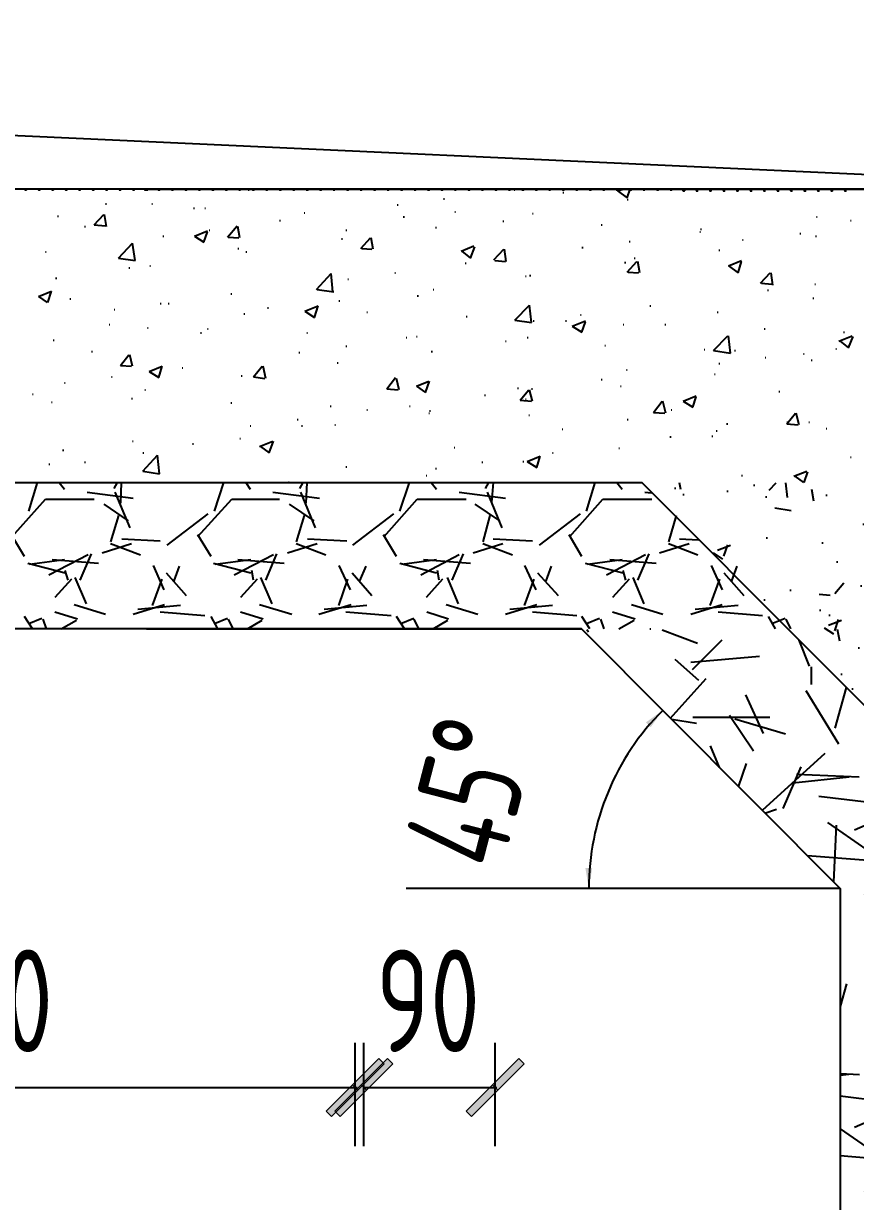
# Model space of a CAD drawing. Extents: x 2969 to 3809, y -1283 to -33.
# Drawn here: x 3582.52 to 3610.95, y -466.19 to -425.95 of the extents above; entities that cross this region are included whole.
import ezdxf

# ---------------------------------------------------------------- set-up
doc = ezdxf.new("R2010")
doc.units = 0
doc.header["$LTSCALE"] = 10
for name, color, linetype in [('GPSCOMMON', 7, 'Continuous'), ('填充', 8, 'Continuous'), ('尺寸标注', 1, 'Continuous'), ('轮廓', 7, 'Continuous')]:
    doc.layers.add(name, color=color, linetype=linetype)
doc.styles.add('GJ', font='tssdeng.shx', dxfattribs={"width": 0.75, "bigfont": 'hztxt.shx'})
doc.styles.get("Standard").update_dxf_attribs({"font": 'tssdeng.shx', "width": 0.7, "bigfont": 'hztxt.shx'})
doc.dimstyles.get("Standard").update_dxf_attribs({"dimtxt": 3.5, "dimasz": 1.5, "dimexe": 2, "dimexo": 0, "dimgap": 1, "dimtad": 1, "dimdec": 0, "dimlfac": 10, "dimzin": 0, "dimdsep": 46, "dimtxsty": 'Standard', "dimblk": 'ARCHTICK', "dimcen": 0.09, "dimclrd": 256, "dimclre": 256, "dimclrt": 256, "dimadec": 0, "dimazin": 0, "dimtfac": 1, "dimtdec": 0, "dimtofl": 0, "dimtmove": 0, "dimatfit": 3, "dimfxl": 1, "dimtolj": 1, "dimtzin": 0, "dimlwe": -1, "dimarcsym": 0})

# ---------------------------------------------------------------- blocks, each defined once
blk = doc.blocks.new('K-建筑标记')
at = {"lineweight": 5}
blk.add_hatch(color=256, dxfattribs=at).paths.add_polyline_path([(0.972, 0.795), (0.795, 0.972), (-0.972, -0.795), (-0.795, -0.972)])
blk.add_lwpolyline([(-0.795, -0.972), (-0.972, -0.795), (0.795, 0.972), (0.972, 0.795)], close=True, dxfattribs=at)
blk.add_lwpolyline([(0.088, -0.088), (-0.088, 0.088)], dxfattribs=at)
blk = doc.blocks.new('*D18')
at = {"layer": 'Defpoints', "color": 0, "transparency": 16777216}
for p in [(3601.587, -446.625), (3602.992, -451.192), (3595.6, -455.495), (3610.426, -455.495), (3610.426, -455.495)]:
    blk.add_point(p, dxfattribs=at)
at = {"layer": '尺寸标注', "lineweight": -2, "transparency": 16777216}
blk.add_arc((3610.426, -455.495), 8.59, 134.8993, 180, dxfattribs=at)
at = {"layer": '尺寸标注', "transparency": 16777216}
for points in [[(3603.784, -449.822), (3603.949, -449.987), (3604.363, -449.411)], [(3601.953, -454.795), (3601.719, -454.795), (3601.836, -455.495)]]:
    blk.add_solid(points, dxfattribs=at)
at = {"layer": '尺寸标注', "transparency": 16777216, "insert": (3597.768, -452.201), "char_height": 3.5, "attachment_point": 5, "rotation": 75.4118}
blk.add_mtext('\\A1;45°', dxfattribs=at)
blk = doc.blocks.new('_ArchTick')
at = {"color": 0, "linetype": 'ByBlock', "const_width": 0.15}
blk.add_lwpolyline([(-0.5, -0.5), (0.5, 0.5)], dxfattribs=at)

msp = doc.modelspace()

# ---------------------------------------------------------------- hatches: boundary and pattern name
at = {"layer": '填充'}
h = msp.add_hatch(dxfattribs=at)
h.set_pattern_fill('AR-CONC', color=256, scale=0.025, style=0)
h.set_pattern_definition([(50, (-231452.376, -63913.6422), (4.554616725, -0.39847714), [0.47625, -5.23875]), (355, (-231452.376, -63913.6422), (-0.88107065, 4.77641607), [0.381, -4.191]), (100.451, (-231451.9964, -63913.6755), (3.67356254, 4.377917196), [0.40475, -4.45225]), (46.1842, (-231452.376, -63912.372), (6.77697602, -1.0510582), [0.714375, -7.858125]), (96.6356, (-231451.811, -63912.46), (5.93510586, 6.1856389), [0.607125, -6.678375]), (351.184, (-231452.376, -63912.372), (5.93511515, 6.18562795), [0.5715, -6.2865]), (21, (-231451.741, -63912.6897), (3.790371996, -2.556637963), [0.47625, -5.23875]), (326, (-231451.741, -63912.6897), (1.54505071, 4.60469915), [0.381, -4.191]), (71.4514, (-231451.425, -63912.903), (5.33541227, 2.04807144), [0.40475, -4.45225]), (37.5, (-231452.376, -63913.6422), (0.077215081, 2.113875972), [0, -4.1402, 0, -4.2545, 0, -4.206875]), (7.5, (-231452.376, -63913.6422), (1.670491563, 2.50451437), [0, -2.4257, 0, -4.04495, 0, -1.603375]), (327.5, (-231453.792, -63913.6422), (3.389764879, -0.1432186), [0, -1.5875, 0, -4.953, 0, -6.57225]), (317.5, (-231454.427, -63913.6422), (3.703229535, 0.635662276), [0, -2.06375, 0, -3.2893, 0, -4.66725])])
h.paths.add_polyline_path([(3649.647, -447.475), (3664.458, -447.475), (3670.292, -441.642), (3649.647, -441.642)])
h.paths.add_polyline_path([(3658.574, -454.975), (3649.647, -454.975), (3649.647, -456.179), (3624.443, -456.179), (3624.443, -441.642), (3603.643, -441.642), (3615.439, -453.437), (3615.439, -466.174), (3658.574, -466.174)])
h = msp.add_hatch(dxfattribs=at)
h.set_pattern_fill('GRAVEL', color=256, scale=0.4, style=0)
h.set_pattern_definition([(228.0128, (-231445.0607, -63903.48225), (-81.2800690636, -91.440112358), [1.366884, -135.322]), (184.9697, (-231445.97514, -63904.49825), (121.9201972247, 10.15992830155), [2.34562, -232.216]), (132.5104, (-231448.31194, -63904.70145), (101.5999260733, -111.7601091698), [1.653928, -163.7388]), (267.2737, (-231452.27434, -63907.24145), (10.1599558833, 203.1999346135), [2.13602, -211.4656]), (292.8337, (-231452.37594, -63909.37505), (-50.800144222, 121.9200693202), [2.094536, -207.3592]), (357.2737, (-231451.56314, -63911.30545), (-203.1999346135, 10.1599558833), [2.13602, -211.4656]), (37.6942, (-231449.42954, -63911.40705), (-132.08008344496, -101.59990942794), [2.824776, -279.6524]), (72.2553, (-231447.19434, -63909.67985), (71.12014226187, 223.52006482415), [2.66688, -264.0212]), (121.4296, (-231446.38154, -63907.13985), (-81.2800209411, 132.0798446399), [2.143252, -212.182]), (175.2364, (-231447.4991, -63905.31105), (111.7599122122, -10.159904651), [2.446852, -119.8956]), (222.3974, (-231449.93754, -63905.10785), (-121.92000366896, -111.75985460255), [3.164312, -313.2672]), (138.8141, (-231442.2159, -63907.343), (-71.119954697, 60.9599062285), [1.08002, -106.9224]), (171.4692, (-231443.02874, -63906.63185), (132.0797983824, -20.3200512002), [2.054728, -203.4184]), (225, (-231445.061, -63906.327), (-2e-15, -10.15999307), [1.436836, -12.93156]), (203.1986, (-231445.772, -63905.1078), (50.800171302, 20.320089097), [0.773764, -76.6024]), (291.8014, (-231446.4831, -63905.4126), (-10.160007128, 30.480019635), [1.094264, -53.6192]), (30.9638, (-231446.0767, -63906.4286), (30.479967819, 20.320015835), [1.77728, -57.4652]), (161.5651, (-231444.5527, -63905.5142), (20.320009273, -10.15998489), [1.285148, -30.8436]), (16.3895, (-231452.37594, -63905.41265), (101.6000560559, 30.4799365999), [1.800352, -178.2352]), (70.3462, (-231450.64874, -63904.90465), (-40.6398867547, -111.7598419542), [1.510396, -149.5288]), (293.1986, (-231444.5527, -63903.4822), (-20.320089097, 50.800171302), [1.54752, -75.8288]), (343.6105, (-231443.94314, -63904.90465), (-101.6000560559, 30.4799365999), [1.800352, -178.2352]), (339.444, (-231452.3759, -63911.7118), (-50.800063057, 20.319975344), [1.73614, -85.0708]), (294.7751, (-231450.7503, -63912.32145), (-50.7998816145, 111.7599481046), [1.454688, -144.0144]), (66.8014, (-231444.4511, -63913.6422), (20.320089097, 50.800171302), [1.54752, -75.8288]), (17.354, (-231443.84154, -63912.21985), (-132.0800071274, -40.6399387024), [1.703132, -168.6096]), (69.444, (-231449.4295, -63913.6422), (-20.319975344, -50.800063057), [0.868072, -85.9392]), (101.3099, (-231445.0607, -63913.6422), (-10.159949852, 40.639869844), [0.51806, -51.288]), (165.9638, (-231445.1623, -63913.1342), (30.48002142, -10.159982416), [2.094536, -39.7962]), (186.009, (-231447.19434, -63912.62625), (101.5998501777, 10.1599762742), [1.941068, -192.1656]), (303.6901, (-231446.0767, -63907.343), (-10.160003485, 20.319980397), [1.465296, -35.16712]), (353.1572, (-231445.26394, -63908.56225), (172.7200714266, -20.3200910066), [2.558228, -253.264]), (60.9454, (-231442.7239, -63908.867), (-40.6399054633, -71.1198304433), [1.046032, -103.5576]), (90, (-231442.216, -63907.953), (-10.16, 10.16), [0.6096, -9.5504]), (120.2564, (-231447.3975, -63912.32145), (40.6399138673, -71.11996413), [1.411468, -139.7356]), (48.0128, (-231448.1087, -63911.10225), (81.2800690636, 91.440112358), [2.733772, -133.9552]), (0, (-231446.28, -63909.07), (10.16, 10.16), [2.6416, -7.5184]), (325.3048, (-231443.63834, -63909.07025), (-101.5998239638, 71.120006762), [1.60644, -159.0372]), (254.0546, (-231442.3175, -63909.9846), (-10.160025919, -40.640096813), [1.479316, -72.4868]), (207.646, (-231442.72394, -63911.40705), (-193.0399321961, -101.6000638989), [2.40858, -238.45]), (175.4261, (-231444.85754, -63912.52465), (-132.080030419, 10.1599508449), [2.548116, -252.2632]), (175.4261, (-231444.85754, -63912.52465), (-132.080030419, 10.1599508449), [2.548116, -252.2632])])
h.paths.add_polyline_path([(3664.029, -454.975), (3658.574, -454.975), (3658.574, -466.174), (3615.439, -466.174), (3615.439, -453.437), (3608.658, -446.656), (3601.587, -446.656), (3610.426, -455.495), (3610.426, -471.257), (3663.509, -471.257), (3663.509, -455.495)])
h.paths.add_polyline_path([(3664.458, -447.475), (3671.529, -447.475), (3672.348, -446.656), (3665.277, -446.656)])

# ---------------------------------------------------------------- linework, layer by layer
at = {"layer": 'GPSCOMMON'}
for p, q in [((3582.626, -431.643), (3582.568, -431.643)), ((3582.584, -431.638), (3582.575, -431.622)), ((3582.59, -431.63), (3582.59, -431.607)), ((3582.597, -431.63), (3582.597, -431.601)), ((3582.604, -431.63), (3582.604, -431.607)), ((3582.617, -431.642), (3582.626, -431.626)), ((3583.086, -431.643), (3583.029, -431.643)), ((3583.044, -431.638), (3583.035, -431.622)), ((3583.05, -431.63), (3583.05, -431.607)), ((3583.058, -431.63), (3583.058, -431.601)), ((3583.065, -431.63), (3583.065, -431.607)), ((3583.077, -431.642), (3583.087, -431.626)), ((3583.547, -431.643), (3583.489, -431.643)), ((3583.505, -431.638), (3583.496, -431.622)), ((3583.511, -431.63), (3583.511, -431.607)), ((3583.518, -431.63), (3583.518, -431.601)), ((3583.525, -431.63), (3583.525, -431.607)), ((3583.538, -431.642), (3583.547, -431.626)), ((3584.008, -431.643), (3583.95, -431.643)), ((3583.966, -431.638), (3583.956, -431.622)), ((3583.972, -431.63), (3583.972, -431.607)), ((3583.979, -431.63), (3583.979, -431.601)), ((3583.986, -431.63), (3583.986, -431.607)), ((3583.999, -431.642), (3584.008, -431.626)), ((3584.468, -431.643), (3584.411, -431.643)), ((3584.426, -431.638), (3584.417, -431.622)), ((3584.432, -431.63), (3584.432, -431.607)), ((3584.439, -431.63), (3584.439, -431.601)), ((3584.447, -431.63), (3584.447, -431.607)), ((3584.459, -431.642), (3584.468, -431.626)), ((3584.929, -431.643), (3584.871, -431.643)), ((3584.887, -431.638), (3584.878, -431.622)), ((3584.893, -431.63), (3584.893, -431.607)), ((3584.9, -431.63), (3584.9, -431.606)), ((3584.907, -431.63), (3584.907, -431.607)), ((3584.92, -431.642), (3584.929, -431.626)), ((3585.389, -431.643), (3585.332, -431.643)), ((3585.347, -431.638), (3585.338, -431.622)), ((3585.353, -431.63), (3585.353, -431.614)), ((3585.361, -431.63), (3585.361, -431.614)), ((3585.368, -431.63), (3585.368, -431.614)), ((3585.38, -431.642), (3585.39, -431.626)), ((3585.85, -431.643), (3585.793, -431.643)), ((3585.808, -431.638), (3585.799, -431.622)), ((3585.814, -431.63), (3585.814, -431.622)), ((3585.821, -431.63), (3585.821, -431.622)), ((3585.828, -431.63), (3585.828, -431.622)), ((3585.841, -431.642), (3585.85, -431.626)), ((3586.311, -431.643), (3586.253, -431.643)), ((3586.269, -431.638), (3586.264, -431.63)), ((3586.302, -431.642), (3586.308, -431.631)), ((3586.714, -431.643), (3586.656, -431.643)), ((3586.672, -431.638), (3586.667, -431.63)), ((3586.678, -431.63), (3586.678, -431.624)), ((3586.685, -431.63), (3586.685, -431.621)), ((3586.692, -431.63), (3586.692, -431.617)), ((3586.705, -431.642), (3586.714, -431.626)), ((3586.771, -431.643), (3586.714, -431.643)), ((3586.762, -431.642), (3586.764, -431.639)), ((3587.174, -431.643), (3587.117, -431.643)), ((3587.132, -431.638), (3587.123, -431.622)), ((3587.138, -431.63), (3587.138, -431.607)), ((3587.146, -431.63), (3587.146, -431.601)), ((3587.153, -431.63), (3587.153, -431.607)), ((3587.165, -431.642), (3587.174, -431.626)), ((3587.635, -431.643), (3587.577, -431.643)), ((3587.593, -431.638), (3587.584, -431.622)), ((3587.599, -431.63), (3587.599, -431.607)), ((3587.606, -431.63), (3587.606, -431.601)), ((3587.613, -431.63), (3587.613, -431.607)), ((3587.626, -431.642), (3587.635, -431.626)), ((3588.096, -431.643), (3588.038, -431.643)), ((3588.053, -431.638), (3588.044, -431.622)), ((3588.06, -431.63), (3588.06, -431.607)), ((3588.067, -431.63), (3588.067, -431.601)), ((3588.074, -431.63), (3588.074, -431.607)), ((3588.087, -431.642), (3588.096, -431.626)), ((3588.556, -431.643), (3588.499, -431.643)), ((3588.514, -431.638), (3588.505, -431.622)), ((3588.52, -431.63), (3588.52, -431.607)), ((3588.527, -431.63), (3588.527, -431.601)), ((3588.535, -431.63), (3588.535, -431.607)), ((3588.547, -431.642), (3588.556, -431.626)), ((3589.017, -431.643), (3588.959, -431.643)), ((3588.975, -431.638), (3588.965, -431.622)), ((3588.981, -431.63), (3588.981, -431.607)), ((3588.988, -431.63), (3588.988, -431.601)), ((3588.995, -431.63), (3588.995, -431.607)), ((3589.008, -431.642), (3589.017, -431.626)), ((3589.477, -431.643), (3589.42, -431.643)), ((3589.435, -431.638), (3589.426, -431.622)), ((3589.441, -431.63), (3589.441, -431.607)), ((3589.449, -431.63), (3589.449, -431.601)), ((3589.456, -431.63), (3589.456, -431.607)), ((3589.468, -431.642), (3589.478, -431.626)), ((3589.938, -431.643), (3589.88, -431.643)), ((3589.896, -431.638), (3589.887, -431.622)), ((3589.902, -431.63), (3589.902, -431.607)), ((3589.909, -431.63), (3589.909, -431.601)), ((3589.916, -431.63), (3589.916, -431.607)), ((3589.929, -431.642), (3589.938, -431.626)), ((3590.399, -431.643), (3590.341, -431.643)), ((3590.357, -431.638), (3590.347, -431.622)), ((3590.363, -431.63), (3590.363, -431.607)), ((3590.37, -431.63), (3590.37, -431.601)), ((3590.377, -431.63), (3590.377, -431.607)), ((3590.39, -431.642), (3590.399, -431.626)), ((3590.859, -431.643), (3590.802, -431.643)), ((3590.817, -431.638), (3590.808, -431.622)), ((3590.823, -431.63), (3590.823, -431.607)), ((3590.83, -431.63), (3590.83, -431.601)), ((3590.838, -431.63), (3590.838, -431.607)), ((3590.85, -431.642), (3590.859, -431.626)), ((3591.32, -431.643), (3591.262, -431.643)), ((3591.278, -431.638), (3591.269, -431.622)), ((3591.284, -431.63), (3591.284, -431.607)), ((3591.291, -431.63), (3591.291, -431.601)), ((3591.298, -431.63), (3591.298, -431.607)), ((3591.311, -431.642), (3591.32, -431.626)), ((3591.78, -431.643), (3591.723, -431.643)), ((3591.738, -431.638), (3591.729, -431.622)), ((3591.744, -431.63), (3591.744, -431.607)), ((3591.752, -431.63), (3591.752, -431.601)), ((3591.759, -431.63), (3591.759, -431.607)), ((3591.771, -431.642), (3591.781, -431.626)), ((3592.241, -431.643), (3592.183, -431.643)), ((3592.199, -431.638), (3592.19, -431.622)), ((3592.205, -431.63), (3592.205, -431.607)), ((3592.212, -431.63), (3592.212, -431.601)), ((3592.219, -431.63), (3592.219, -431.607)), ((3592.232, -431.642), (3592.241, -431.626)), ((3592.702, -431.643), (3592.644, -431.643)), ((3592.66, -431.638), (3592.65, -431.622)), ((3592.666, -431.63), (3592.666, -431.607)), ((3592.673, -431.63), (3592.673, -431.601)), ((3592.68, -431.63), (3592.68, -431.607)), ((3592.693, -431.642), (3592.702, -431.626)), ((3593.162, -431.643), (3593.105, -431.643)), ((3593.12, -431.638), (3593.111, -431.622)), ((3593.126, -431.63), (3593.126, -431.607)), ((3593.133, -431.63), (3593.133, -431.601)), ((3593.141, -431.63), (3593.141, -431.607)), ((3593.153, -431.642), (3593.162, -431.626)), ((3593.623, -431.643), (3593.565, -431.643)), ((3593.581, -431.638), (3593.572, -431.622)), ((3593.587, -431.63), (3593.587, -431.607)), ((3593.594, -431.63), (3593.594, -431.601)), ((3593.601, -431.63), (3593.601, -431.607)), ((3593.614, -431.642), (3593.623, -431.626)), ((3594.083, -431.643), (3594.026, -431.643)), ((3594.041, -431.638), (3594.032, -431.622)), ((3594.047, -431.63), (3594.047, -431.607)), ((3594.055, -431.63), (3594.055, -431.601)), ((3594.062, -431.63), (3594.062, -431.607)), ((3594.074, -431.642), (3594.084, -431.626)), ((3594.544, -431.643), (3594.486, -431.643)), ((3594.502, -431.638), (3594.493, -431.622)), ((3594.508, -431.63), (3594.508, -431.607)), ((3594.515, -431.63), (3594.515, -431.601)), ((3594.522, -431.63), (3594.522, -431.607)), ((3594.535, -431.642), (3594.544, -431.626)), ((3595.005, -431.643), (3594.947, -431.643)), ((3594.963, -431.638), (3594.953, -431.622)), ((3594.969, -431.63), (3594.969, -431.607)), ((3594.976, -431.63), (3594.976, -431.601)), ((3594.983, -431.63), (3594.983, -431.607)), ((3594.996, -431.642), (3595.005, -431.626)), ((3595.465, -431.643), (3595.408, -431.643)), ((3595.423, -431.638), (3595.414, -431.622)), ((3595.429, -431.63), (3595.429, -431.607)), ((3595.436, -431.63), (3595.436, -431.601)), ((3595.444, -431.63), (3595.444, -431.607)), ((3595.456, -431.642), (3595.465, -431.626)), ((3595.926, -431.643), (3595.868, -431.643)), ((3595.884, -431.638), (3595.875, -431.622)), ((3595.89, -431.63), (3595.89, -431.607)), ((3595.897, -431.63), (3595.897, -431.601)), ((3595.904, -431.63), (3595.904, -431.607)), ((3595.917, -431.642), (3595.926, -431.626)), ((3596.386, -431.643), (3596.329, -431.643)), ((3596.344, -431.638), (3596.335, -431.622)), ((3596.351, -431.63), (3596.351, -431.607)), ((3596.358, -431.63), (3596.358, -431.601)), ((3596.365, -431.63), (3596.365, -431.607)), ((3596.377, -431.642), (3596.387, -431.626)), ((3596.847, -431.643), (3596.79, -431.643)), ((3596.805, -431.638), (3596.796, -431.622)), ((3596.811, -431.63), (3596.811, -431.607)), ((3596.818, -431.63), (3596.818, -431.601)), ((3596.826, -431.63), (3596.826, -431.607)), ((3596.838, -431.642), (3596.847, -431.626)), ((3597.308, -431.643), (3597.25, -431.643)), ((3597.266, -431.638), (3597.256, -431.622)), ((3597.272, -431.63), (3597.272, -431.607)), ((3597.279, -431.63), (3597.279, -431.601)), ((3597.286, -431.63), (3597.286, -431.607)), ((3597.299, -431.642), (3597.308, -431.626)), ((3597.768, -431.643), (3597.711, -431.643)), ((3597.726, -431.638), (3597.717, -431.622)), ((3597.732, -431.63), (3597.732, -431.607)), ((3597.74, -431.63), (3597.74, -431.601)), ((3597.747, -431.63), (3597.747, -431.607)), ((3597.759, -431.642), (3597.768, -431.626)), ((3598.229, -431.643), (3598.171, -431.643)), ((3598.187, -431.638), (3598.178, -431.622)), ((3598.193, -431.63), (3598.193, -431.607)), ((3598.2, -431.63), (3598.2, -431.601)), ((3598.207, -431.63), (3598.207, -431.607)), ((3598.22, -431.642), (3598.229, -431.626)), ((3598.69, -431.643), (3598.632, -431.643)), ((3598.647, -431.638), (3598.638, -431.622)), ((3598.654, -431.63), (3598.654, -431.607)), ((3598.661, -431.63), (3598.661, -431.601)), ((3598.668, -431.63), (3598.668, -431.607)), ((3598.68, -431.642), (3598.69, -431.626)), ((3599.15, -431.643), (3599.093, -431.643)), ((3599.108, -431.638), (3599.099, -431.622)), ((3599.114, -431.63), (3599.114, -431.607)), ((3599.121, -431.63), (3599.121, -431.601)), ((3599.129, -431.63), (3599.129, -431.607)), ((3599.141, -431.642), (3599.15, -431.626)), ((3599.611, -431.643), (3599.553, -431.643)), ((3599.569, -431.638), (3599.559, -431.622)), ((3599.575, -431.63), (3599.575, -431.607)), ((3599.582, -431.63), (3599.582, -431.601)), ((3599.589, -431.63), (3599.589, -431.607)), ((3599.602, -431.642), (3599.611, -431.626)), ((3600.071, -431.643), (3600.014, -431.643)), ((3600.029, -431.638), (3600.02, -431.622)), ((3600.035, -431.63), (3600.035, -431.607)), ((3600.043, -431.63), (3600.043, -431.601)), ((3600.05, -431.63), (3600.05, -431.607)), ((3600.062, -431.642), (3600.071, -431.626)), ((3600.532, -431.643), (3600.474, -431.643)), ((3600.49, -431.638), (3600.481, -431.622)), ((3600.496, -431.63), (3600.496, -431.607)), ((3600.503, -431.63), (3600.503, -431.601)), ((3600.51, -431.63), (3600.51, -431.607)), ((3600.523, -431.642), (3600.532, -431.626)), ((3600.993, -431.643), (3600.935, -431.643)), ((3600.95, -431.638), (3600.941, -431.622)), ((3600.957, -431.63), (3600.957, -431.607)), ((3600.964, -431.63), (3600.964, -431.601)), ((3600.971, -431.63), (3600.971, -431.607)), ((3600.983, -431.642), (3600.993, -431.626)), ((3601.453, -431.643), (3601.396, -431.643)), ((3601.411, -431.638), (3601.402, -431.622)), ((3601.417, -431.63), (3601.417, -431.607)), ((3601.424, -431.63), (3601.424, -431.601)), ((3601.432, -431.63), (3601.432, -431.607)), ((3601.444, -431.642), (3601.453, -431.626)), ((3601.914, -431.643), (3601.856, -431.643)), ((3601.872, -431.638), (3601.862, -431.622)), ((3601.878, -431.63), (3601.878, -431.607)), ((3601.885, -431.63), (3601.885, -431.601)), ((3601.892, -431.63), (3601.892, -431.607)), ((3601.905, -431.642), (3601.914, -431.626)), ((3602.374, -431.643), (3602.317, -431.643)), ((3602.332, -431.638), (3602.323, -431.622)), ((3602.338, -431.63), (3602.338, -431.607)), ((3602.346, -431.63), (3602.346, -431.601)), ((3602.353, -431.63), (3602.353, -431.607)), ((3602.365, -431.642), (3602.375, -431.626)), ((3602.835, -431.643), (3602.777, -431.643)), ((3602.793, -431.638), (3602.784, -431.622)), ((3602.799, -431.63), (3602.799, -431.607)), ((3602.806, -431.63), (3602.806, -431.601)), ((3602.813, -431.63), (3602.813, -431.607)), ((3602.826, -431.642), (3602.835, -431.626)), ((3603.296, -431.643), (3603.238, -431.643)), ((3603.254, -431.638), (3603.244, -431.622)), ((3603.26, -431.63), (3603.26, -431.607)), ((3603.267, -431.63), (3603.267, -431.606)), ((3603.274, -431.63), (3603.274, -431.607)), ((3603.287, -431.642), (3603.296, -431.626)), ((3603.756, -431.643), (3603.699, -431.643)), ((3603.714, -431.638), (3603.705, -431.622)), ((3603.72, -431.63), (3603.72, -431.614)), ((3603.727, -431.63), (3603.727, -431.614)), ((3603.735, -431.63), (3603.735, -431.614)), ((3603.747, -431.642), (3603.756, -431.626)), ((3604.217, -431.643), (3604.159, -431.643)), ((3604.175, -431.638), (3604.166, -431.622)), ((3604.181, -431.63), (3604.181, -431.622)), ((3604.188, -431.63), (3604.188, -431.622)), ((3604.195, -431.63), (3604.195, -431.622)), ((3604.208, -431.642), (3604.217, -431.626)), ((3604.677, -431.643), (3604.62, -431.643)), ((3604.635, -431.638), (3604.631, -431.63)), ((3604.668, -431.642), (3604.675, -431.631)), ((3605.102, -431.67), (3605.044, -431.67)), ((3605.06, -431.664), (3605.055, -431.656)), ((3605.066, -431.656), (3605.066, -431.65)), ((3605.073, -431.656), (3605.073, -431.647)), ((3605.08, -431.656), (3605.08, -431.643)), ((3605.138, -431.643), (3605.08, -431.643)), ((3605.093, -431.668), (3605.102, -431.652)), ((3605.129, -431.642), (3605.131, -431.639)), ((3605.563, -431.67), (3605.505, -431.67)), ((3605.521, -431.664), (3605.511, -431.648)), ((3605.527, -431.656), (3605.527, -431.633)), ((3605.534, -431.656), (3605.534, -431.627)), ((3605.541, -431.656), (3605.541, -431.633)), ((3605.554, -431.668), (3605.563, -431.652)), ((3606.023, -431.67), (3605.966, -431.67)), ((3605.981, -431.664), (3605.972, -431.648)), ((3605.987, -431.656), (3605.987, -431.633)), ((3605.994, -431.656), (3605.994, -431.627)), ((3606.002, -431.656), (3606.002, -431.633)), ((3606.014, -431.668), (3606.023, -431.652)), ((3606.484, -431.67), (3606.426, -431.67)), ((3606.442, -431.664), (3606.433, -431.648)), ((3606.448, -431.656), (3606.448, -431.633)), ((3606.455, -431.656), (3606.455, -431.627)), ((3606.462, -431.656), (3606.462, -431.633)), ((3606.475, -431.668), (3606.484, -431.652)), ((3606.944, -431.67), (3606.887, -431.67)), ((3606.902, -431.664), (3606.893, -431.648)), ((3606.908, -431.656), (3606.908, -431.633)), ((3606.916, -431.656), (3606.916, -431.627)), ((3606.923, -431.656), (3606.923, -431.633)), ((3606.935, -431.668), (3606.945, -431.652)), ((3607.405, -431.67), (3607.348, -431.67)), ((3607.363, -431.664), (3607.354, -431.648)), ((3607.369, -431.656), (3607.369, -431.633)), ((3607.376, -431.656), (3607.376, -431.627)), ((3607.383, -431.656), (3607.383, -431.633)), ((3607.396, -431.668), (3607.405, -431.652)), ((3607.866, -431.67), (3607.808, -431.67)), ((3607.824, -431.664), (3607.814, -431.648)), ((3607.83, -431.656), (3607.83, -431.633)), ((3607.837, -431.656), (3607.837, -431.627)), ((3607.844, -431.656), (3607.844, -431.633)), ((3607.857, -431.668), (3607.866, -431.652)), ((3608.326, -431.67), (3608.269, -431.67)), ((3608.284, -431.664), (3608.275, -431.648)), ((3608.29, -431.656), (3608.29, -431.633)), ((3608.298, -431.656), (3608.298, -431.627)), ((3608.305, -431.656), (3608.305, -431.633)), ((3608.317, -431.668), (3608.326, -431.652)), ((3608.787, -431.67), (3608.729, -431.67)), ((3608.745, -431.664), (3608.736, -431.648)), ((3608.751, -431.656), (3608.751, -431.633)), ((3608.758, -431.656), (3608.758, -431.627)), ((3608.765, -431.656), (3608.765, -431.633)), ((3608.778, -431.668), (3608.787, -431.652)), ((3609.248, -431.67), (3609.19, -431.67)), ((3609.205, -431.664), (3609.196, -431.648)), ((3609.212, -431.656), (3609.212, -431.633)), ((3609.219, -431.656), (3609.219, -431.627)), ((3609.226, -431.656), (3609.226, -431.633)), ((3609.238, -431.668), (3609.248, -431.652)), ((3609.708, -431.67), (3609.651, -431.67)), ((3609.666, -431.664), (3609.657, -431.648)), ((3609.672, -431.656), (3609.672, -431.633)), ((3609.679, -431.656), (3609.679, -431.627)), ((3609.687, -431.656), (3609.687, -431.633)), ((3609.699, -431.668), (3609.708, -431.652)), ((3610.169, -431.67), (3610.111, -431.67)), ((3610.127, -431.664), (3610.117, -431.648)), ((3610.133, -431.656), (3610.133, -431.633)), ((3610.14, -431.656), (3610.14, -431.627)), ((3610.147, -431.656), (3610.147, -431.633)), ((3610.16, -431.668), (3610.169, -431.652)), ((3610.629, -431.67), (3610.572, -431.67)), ((3610.587, -431.664), (3610.578, -431.648)), ((3610.593, -431.656), (3610.593, -431.633)), ((3610.601, -431.656), (3610.601, -431.627)), ((3610.608, -431.656), (3610.608, -431.633)), ((3610.62, -431.668), (3610.629, -431.652))]:
    msp.add_line(p, q, dxfattribs=at)
at = {"layer": '填充'}
for points in [[(3590.198, -431.63), (3590.235, -431.63)], [(3592.022, -431.604), (3592.048, -431.604)], [(3599.286, -431.63), (3599.311, -431.63)], [(3600.947, -431.721), (3600.983, -431.721)], [(3602.822, -431.659), (3603.01, -431.604)], [(3602.822, -431.659), (3603.151, -431.895)], [(3603.151, -431.895), (3603.249, -431.604)], [(3585.317, -432.109), (3585.35, -432.109)], [(3586.899, -432.109), (3586.928, -432.109)], [(3595.293, -432.134), (3595.323, -432.134)], [(3596.871, -431.931), (3596.903, -431.931)], [(3603.151, -431.96), (3603.184, -431.96)], [(3583.679, -432.526), (3583.715, -432.526)], [(3584.937, -432.827), (3585.263, -432.464)], [(3585.35, -432.878), (3585.289, -432.464)], [(3588.324, -432.258), (3588.36, -432.258)], [(3588.712, -432.258), (3588.741, -432.258)], [(3592.11, -432.41), (3592.135, -432.41)], [(3595.496, -432.551), (3595.533, -432.551)], [(3597.259, -432.374), (3597.284, -432.374)], [(3599.913, -432.435), (3599.939, -432.435)], [(3609.617, -432.551), (3609.642, -432.551)], [(3584.607, -432.878), (3584.636, -432.878)], [(3584.937, -432.827), (3585.317, -432.853)], [(3589.492, -433.241), (3589.818, -432.853)], [(3589.909, -433.27), (3589.847, -432.878)], [(3591.268, -432.675), (3591.305, -432.675)], [(3596.603, -432.914), (3596.632, -432.914)], [(3598.894, -432.7), (3598.931, -432.7)], [(3602.256, -432.827), (3602.292, -432.827)], [(3610.778, -432.675), (3610.803, -432.675)], [(3587.279, -433.215), (3587.316, -433.215)], [(3588.36, -433.215), (3588.802, -433.03)], [(3588.36, -433.215), (3588.686, -433.418)], [(3588.686, -433.418), (3588.802, -433.063)], [(3588.864, -433.001), (3588.889, -433.001)], [(3589.517, -433.241), (3589.872, -433.27)], [(3593.383, -433.302), (3593.419, -433.302)], [(3593.535, -433.001), (3593.571, -433.001)], [(3594.046, -433.633), (3594.376, -433.27)], [(3594.463, -433.658), (3594.401, -433.27)], [(3605.628, -433.063), (3605.654, -433.063)], [(3605.654, -432.976), (3605.69, -432.976)], [(3607.086, -433.332), (3607.115, -433.332)], [(3609.052, -433.117), (3609.077, -433.117)], [(3609.581, -433.215), (3609.617, -433.215)], [(3583.265, -433.745), (3583.29, -433.745)], [(3585.767, -433.959), (3586.246, -433.444)], [(3586.333, -434.046), (3586.246, -433.444)], [(3589.847, -433.633), (3589.872, -433.633)], [(3590.112, -433.745), (3590.148, -433.745)], [(3594.075, -433.633), (3594.427, -433.658)], [(3597.469, -433.72), (3597.912, -433.542)], [(3597.498, -433.72), (3597.799, -433.959)], [(3597.799, -433.959), (3597.941, -433.571)], [(3598.593, -434.014), (3598.931, -433.658)], [(3599.018, -434.075), (3598.956, -433.658)], [(3601.603, -433.596), (3601.639, -433.596)], [(3603.213, -433.393), (3603.249, -433.393)], [(3606.281, -433.683), (3606.31, -433.683)], [(3585.767, -433.959), (3586.333, -434.046)], [(3597.614, -434.137), (3597.647, -434.137)], [(3598.63, -434.046), (3598.985, -434.075)], [(3603.061, -434.108), (3603.097, -434.108)], [(3603.151, -434.438), (3603.478, -434.075)], [(3603.391, -433.959), (3603.424, -433.959)], [(3603.576, -434.463), (3603.514, -434.075)], [(3606.611, -434.224), (3607.053, -434.046)], [(3606.937, -434.463), (3607.053, -434.075)], [(3586.123, -434.286), (3586.155, -434.286)], [(3586.837, -434.224), (3586.862, -434.224)], [(3592.527, -435.029), (3593.031, -434.489)], [(3593.092, -435.117), (3593.031, -434.489)], [(3595.206, -434.463), (3595.232, -434.463)], [(3599.674, -434.579), (3599.699, -434.579)], [(3599.815, -434.551), (3599.852, -434.551)], [(3603.184, -434.438), (3603.54, -434.463)], [(3606.611, -434.224), (3606.937, -434.463)], [(3607.706, -434.819), (3608.032, -434.463)], [(3608.13, -434.881), (3608.069, -434.463)], [(3583.617, -434.641), (3583.653, -434.641)], [(3593.596, -434.674), (3593.622, -434.674)], [(3607.742, -434.819), (3608.094, -434.852)], [(3609.555, -434.852), (3609.581, -434.852)], [(3583.026, -435.269), (3583.475, -435.091)], [(3583.026, -435.269), (3583.327, -435.479)], [(3583.352, -435.479), (3583.475, -435.091)], [(3584.096, -435.356), (3584.132, -435.356)], [(3589.608, -435.182), (3589.633, -435.182)], [(3592.552, -435.029), (3593.118, -435.117)], [(3595.975, -435.244), (3596.011, -435.244)], [(3596.516, -435.029), (3596.541, -435.029)], [(3607.945, -435.055), (3607.982, -435.055)], [(3609.494, -435.331), (3609.53, -435.331)], [(3585.615, -435.712), (3585.644, -435.712)], [(3587.192, -435.508), (3587.225, -435.508)], [(3587.464, -435.508), (3587.493, -435.508)], [(3590.855, -435.657), (3590.888, -435.657)], [(3592.135, -435.773), (3592.588, -435.595)], [(3592.135, -435.773), (3592.465, -435.987)], [(3592.465, -435.987), (3592.588, -435.595)], [(3593.295, -435.418), (3593.332, -435.418)], [(3599.311, -436.074), (3599.815, -435.57)], [(3599.877, -436.162), (3599.815, -435.57)], [(3603.927, -435.595), (3603.957, -435.595)], [(3590.05, -435.86), (3590.082, -435.86)], [(3592.262, -435.86), (3592.287, -435.86)], [(3594.249, -435.809), (3594.278, -435.809)], [(3597.647, -435.951), (3597.676, -435.951)], [(3599.311, -436.074), (3599.877, -436.162)], [(3599.939, -436.1), (3599.964, -436.1)], [(3601.037, -436.1), (3601.07, -436.1)], [(3601.273, -436.288), (3601.726, -436.1)], [(3601.549, -435.896), (3601.574, -435.896)], [(3601.603, -436.491), (3601.726, -436.136)], [(3606.219, -435.809), (3606.256, -435.809)], [(3585.441, -436.223), (3585.466, -436.223)], [(3586.75, -436.339), (3586.775, -436.339)], [(3588.563, -436.517), (3588.599, -436.517)], [(3588.802, -436.375), (3588.828, -436.375)], [(3592.197, -436.517), (3592.226, -436.517)], [(3601.273, -436.288), (3601.603, -436.491)], [(3603.01, -436.223), (3603.035, -436.223)], [(3604.432, -436.223), (3604.468, -436.223)], [(3607.829, -436.375), (3607.858, -436.375)], [(3610.538, -436.491), (3610.571, -436.491)], [(3583.53, -436.757), (3583.563, -436.757)], [(3593.535, -436.967), (3593.571, -436.967)], [(3595.594, -436.666), (3595.623, -436.666)], [(3595.95, -436.64), (3595.975, -436.64)], [(3598.985, -436.793), (3599.018, -436.793)], [(3599.728, -436.666), (3599.761, -436.666)], [(3602.379, -436.942), (3602.408, -436.942)], [(3606.103, -437.119), (3606.582, -436.615)], [(3606.673, -437.206), (3606.611, -436.615)], [(3610.386, -436.793), (3610.839, -436.615)], [(3610.422, -436.793), (3610.712, -437.029)], [(3610.712, -437.029), (3610.865, -436.64)], [(3584.839, -437.145), (3584.875, -437.145)], [(3585.829, -437.624), (3586.123, -437.268)], [(3586.246, -437.649), (3586.155, -437.268)], [(3591.932, -437.181), (3591.961, -437.181)], [(3596.454, -437.145), (3596.49, -437.145)], [(3605.777, -437.083), (3605.806, -437.083)], [(3606.103, -437.119), (3606.673, -437.206)], [(3606.814, -437.119), (3606.847, -437.119)], [(3607.858, -437.359), (3607.891, -437.359)], [(3609.168, -437.235), (3609.2, -437.235)], [(3610.274, -437.058), (3610.299, -437.058)], [(3585.829, -437.624), (3586.21, -437.649)], [(3586.812, -437.834), (3587.254, -437.649)], [(3587.138, -438.041), (3587.254, -437.649)], [(3587.936, -437.711), (3587.968, -437.711)], [(3590.376, -438.012), (3590.677, -437.649)], [(3590.801, -438.074), (3590.713, -437.649)], [(3593.241, -437.533), (3593.27, -437.533)], [(3603.123, -437.772), (3603.151, -437.772)], [(3606.281, -437.562), (3606.31, -437.562)], [(3609.439, -437.446), (3609.468, -437.446)], [(3585.528, -438.012), (3585.553, -438.012)], [(3586.812, -437.834), (3587.138, -438.041)], [(3589.959, -437.986), (3589.995, -437.986)], [(3590.376, -438.012), (3590.764, -438.074)], [(3594.931, -438.429), (3595.232, -438.041)], [(3595.355, -438.455), (3595.268, -438.074)], [(3595.95, -438.338), (3596.367, -438.164)], [(3596.251, -438.553), (3596.392, -438.164)], [(3602.256, -438.102), (3602.292, -438.102)], [(3606.132, -437.925), (3606.158, -437.925)], [(3583.918, -438.215), (3583.943, -438.215)], [(3586.659, -438.455), (3586.688, -438.455)], [(3594.931, -438.429), (3595.323, -438.455)], [(3595.95, -438.338), (3596.251, -438.553)], [(3599.398, -438.404), (3599.435, -438.404)], [(3599.489, -438.817), (3599.79, -438.455)], [(3599.913, -438.846), (3599.815, -438.455)], [(3599.877, -438.429), (3599.913, -438.429)], [(3602.919, -438.338), (3602.948, -438.338)], [(3608.333, -438.516), (3608.362, -438.516)], [(3582.823, -438.607), (3582.848, -438.607)], [(3583.475, -438.879), (3583.501, -438.879)], [(3586.21, -438.756), (3586.246, -438.756)], [(3589.608, -438.908), (3589.633, -438.908)], [(3598.267, -438.64), (3598.303, -438.64)], [(3599.489, -438.817), (3599.877, -438.846)], [(3599.674, -438.781), (3599.699, -438.781)], [(3604.043, -439.235), (3604.344, -438.846)], [(3604.468, -439.26), (3604.37, -438.846)], [(3605.063, -438.846), (3605.505, -438.669)], [(3605.063, -438.846), (3605.389, -439.057)], [(3605.389, -439.057), (3605.505, -438.694)], [(3593.002, -439.02), (3593.031, -439.02)], [(3594.249, -439.148), (3594.278, -439.148)], [(3595.71, -439.02), (3595.736, -439.02)], [(3596.367, -439.26), (3596.392, -439.26)], [(3596.392, -439.173), (3596.429, -439.173)], [(3599.79, -439.322), (3599.815, -439.322)], [(3604.043, -439.235), (3604.432, -439.26)], [(3604.646, -439.148), (3604.671, -439.148)], [(3608.598, -439.623), (3608.899, -439.26)], [(3609.026, -439.652), (3608.928, -439.26)], [(3590.26, -439.684), (3590.289, -439.684)], [(3591.87, -439.474), (3591.899, -439.474)], [(3592.022, -439.684), (3592.048, -439.684)], [(3593.154, -439.652), (3593.179, -439.652)], [(3600.921, -439.8), (3600.947, -439.8)], [(3603.151, -439.474), (3603.184, -439.474)], [(3606.546, -439.623), (3606.582, -439.623)], [(3608.598, -439.561), (3608.635, -439.561)], [(3608.598, -439.623), (3608.99, -439.652)], [(3609.352, -439.561), (3609.378, -439.561)], [(3609.944, -439.775), (3609.972, -439.775)], [(3589.909, -440.127), (3589.934, -440.127)], [(3604.609, -440.065), (3604.646, -440.065)], [(3606.042, -440.04), (3606.071, -440.04)], [(3606.194, -439.862), (3606.219, -439.862)], [(3583.856, -440.519), (3583.892, -440.519)], [(3586.246, -440.218), (3586.271, -440.218)], [(3586.598, -440.606), (3586.627, -440.606)], [(3588.298, -440.305), (3588.324, -440.305)], [(3590.587, -440.392), (3591.04, -440.218)], [(3590.615, -440.392), (3590.917, -440.606)], [(3590.917, -440.606), (3591.065, -440.218)], [(3597.233, -440.428), (3597.259, -440.428)], [(3600.595, -440.606), (3600.62, -440.606)], [(3602.858, -440.457), (3602.883, -440.457)], [(3583.388, -440.994), (3583.414, -440.994)], [(3584.607, -440.933), (3584.636, -440.933)], [(3586.598, -441.234), (3587.102, -440.693)], [(3587.163, -441.324), (3587.102, -440.693)], [(3598.18, -440.933), (3598.213, -440.933)], [(3599.587, -440.907), (3599.612, -440.907)], [(3599.728, -440.907), (3600.178, -440.722)], [(3599.728, -440.907), (3600.055, -441.11)], [(3600.055, -441.11), (3600.178, -440.722)], [(3610.778, -440.759), (3610.803, -440.759)], [(3586.598, -441.234), (3587.163, -441.324)], [(3593.535, -441.085), (3593.571, -441.085)], [(3596.276, -441.386), (3596.302, -441.386)], [(3596.603, -441.147), (3596.632, -441.147)], [(3607.053, -441.386), (3607.086, -441.386)], [(3608.838, -441.411), (3609.291, -441.234)], [(3608.874, -441.411), (3609.168, -441.625)], [(3609.2, -441.625), (3609.316, -441.263)], [(3582.696, -442.605), (3582.997, -441.625)], [(3583.74, -441.625), (3583.918, -441.854)], [(3585.227, -441.625), (3585.263, -441.625)], [(3585.615, -441.829), (3585.731, -441.625)], [(3585.854, -441.625), (3585.829, -442.333)], [(3589.042, -442.605), (3589.368, -441.625)], [(3590.112, -441.625), (3590.26, -441.854)], [(3591.598, -441.625), (3591.569, -441.625)], [(3591.961, -441.829), (3592.073, -441.625)], [(3592.197, -441.625), (3592.164, -442.333)], [(3595.384, -442.605), (3595.71, -441.625)], [(3596.454, -441.625), (3596.632, -441.854)], [(3597.941, -441.625), (3597.977, -441.625)], [(3598.303, -441.829), (3598.419, -441.625)], [(3598.568, -441.625), (3598.506, -442.304)], [(3601.752, -442.605), (3602.053, -441.625)], [(3602.796, -441.625), (3602.974, -441.854)], [(3582.13, -443.465), (3583.265, -442.191)], [(3583.265, -442.191), (3584.937, -442.191)], [(3584.697, -441.952), (3586.271, -442.155)], [(3585.644, -441.952), (3586.155, -443.175)], [(3588.472, -443.465), (3589.633, -442.191)], [(3589.633, -442.191), (3591.268, -442.191)], [(3591.04, -441.952), (3592.639, -442.155)], [(3591.986, -441.952), (3592.49, -443.175)], [(3594.844, -443.465), (3595.975, -442.191)], [(3595.975, -442.191), (3597.647, -442.191)], [(3597.408, -441.952), (3598.985, -442.155)], [(3598.365, -441.952), (3598.869, -443.175)], [(3601.186, -443.465), (3602.317, -442.191)], [(3602.317, -442.191), (3603.989, -442.191)], [(3603.754, -441.952), (3603.984, -441.982)], [(3585.263, -442.369), (3586.094, -442.935)], [(3591.598, -442.369), (3592.436, -442.935)], [(3597.941, -442.369), (3598.782, -442.935)], [(3585.767, -442.758), (3585.492, -443.65)], [(3587.432, -443.766), (3588.828, -442.696)], [(3592.11, -442.758), (3591.834, -443.65)], [(3593.774, -443.766), (3595.17, -442.696)], [(3598.452, -442.758), (3598.213, -443.65)], [(3600.153, -443.766), (3601.549, -442.696)], [(3604.823, -442.758), (3604.558, -443.65)], [(3582.547, -444.154), (3582.105, -443.41)], [(3588.926, -444.154), (3588.472, -443.41)], [(3595.268, -444.154), (3594.818, -443.41)], [(3601.603, -444.154), (3601.161, -443.41)], [(3585.201, -444.031), (3586.21, -443.704)], [(3585.492, -443.704), (3586.511, -444.093)], [(3585.883, -443.552), (3587.192, -443.617)], [(3591.544, -444.031), (3592.552, -443.704)], [(3591.834, -443.704), (3592.853, -444.093)], [(3592.226, -443.552), (3593.571, -443.617)], [(3597.886, -444.031), (3598.894, -443.704)], [(3598.213, -443.704), (3599.224, -444.093)], [(3598.568, -443.552), (3599.913, -443.617)], [(3604.257, -444.031), (3605.266, -443.704)], [(3604.558, -443.704), (3605.567, -444.093)], [(3604.936, -443.552), (3605.586, -443.584)], [(3584.723, -444.093), (3583.388, -444.786)], [(3584.458, -444.96), (3584.839, -444.067)], [(3591.065, -444.093), (3589.72, -444.786)], [(3590.801, -444.96), (3591.181, -444.067)], [(3597.408, -444.093), (3596.099, -444.786)], [(3597.172, -444.96), (3597.56, -444.067)], [(3603.779, -444.093), (3602.444, -444.786)], [(3603.514, -444.96), (3603.902, -444.067)], [(3583.943, -444.72), (3582.67, -444.394)], [(3583.918, -444.271), (3582.725, -444.423)], [(3585.078, -444.394), (3583.501, -444.271)], [(3585.078, -444.394), (3583.501, -444.271)], [(3584.041, -444.96), (3583.943, -444.633)], [(3586.953, -444.456), (3587.316, -445.29)], [(3587.667, -444.989), (3587.845, -444.485)], [(3590.289, -444.72), (3589.013, -444.394)], [(3590.289, -444.271), (3589.067, -444.423)], [(3591.421, -444.394), (3589.847, -444.271)], [(3591.421, -444.394), (3589.847, -444.271)], [(3590.376, -444.96), (3590.322, -444.633)], [(3593.295, -444.456), (3593.683, -445.29)], [(3594.013, -444.989), (3594.224, -444.485)], [(3596.632, -444.72), (3595.384, -444.394)], [(3596.632, -444.271), (3595.446, -444.423)], [(3597.799, -444.394), (3596.189, -444.271)], [(3597.799, -444.394), (3596.189, -444.271)], [(3596.719, -444.96), (3596.664, -444.633)], [(3599.638, -444.456), (3600.029, -445.29)], [(3600.381, -444.989), (3600.566, -444.485)], [(3603.01, -444.72), (3601.726, -444.394)], [(3602.974, -444.271), (3601.788, -444.423)], [(3604.141, -444.394), (3602.557, -444.271)], [(3604.141, -444.394), (3602.557, -444.271)], [(3603.097, -444.96), (3603.01, -444.633)], [(3606.016, -444.456), (3606.397, -445.29)], [(3606.723, -444.989), (3606.908, -444.485)], [(3584.157, -444.927), (3583.591, -445.555)], [(3584.273, -444.873), (3584.661, -445.765)], [(3586.928, -445.827), (3587.254, -444.927)], [(3588.085, -445.493), (3587.403, -444.72)], [(3590.499, -444.927), (3589.934, -445.555)], [(3590.615, -444.873), (3591.004, -445.765)], [(3593.295, -445.827), (3593.596, -444.927)], [(3594.427, -445.493), (3593.745, -444.72)], [(3596.842, -444.927), (3596.276, -445.555)], [(3596.994, -444.873), (3597.375, -445.765)], [(3599.638, -445.827), (3599.964, -444.927)], [(3600.805, -445.493), (3600.091, -444.72)], [(3603.213, -444.927), (3602.647, -445.555)], [(3603.337, -444.873), (3603.717, -445.765)], [(3605.98, -445.827), (3606.31, -444.927)], [(3607.14, -445.493), (3606.459, -444.72)], [(3584.244, -445.794), (3585.317, -446.121)], [(3586.271, -446.121), (3587.341, -445.794)], [(3587.881, -445.827), (3586.42, -445.969)], [(3590.587, -445.794), (3591.692, -446.121)], [(3592.614, -446.121), (3593.713, -445.794)], [(3594.249, -445.827), (3592.791, -445.969)], [(3596.958, -445.794), (3598.039, -446.121)], [(3598.985, -446.121), (3600.055, -445.794)], [(3600.595, -445.827), (3599.134, -445.969)], [(3603.3, -445.794), (3604.37, -446.121)], [(3605.327, -446.121), (3606.397, -445.794)], [(3606.937, -445.827), (3605.476, -445.969)], [(3582.823, -446.625), (3582.547, -446.208)], [(3584.367, -446.299), (3583.591, -446.059)], [(3588.712, -446.183), (3587.192, -446.059)], [(3589.154, -446.625), (3588.926, -446.208)], [(3590.713, -446.299), (3589.934, -446.059)], [(3595.083, -446.183), (3593.535, -446.059)], [(3595.533, -446.625), (3595.268, -446.208)], [(3597.045, -446.299), (3596.302, -446.059)], [(3601.425, -446.183), (3599.913, -446.059)], [(3601.875, -446.625), (3601.603, -446.208)], [(3603.424, -446.299), (3602.647, -446.059)], [(3607.768, -446.183), (3606.256, -446.059)], [(3608.221, -446.625), (3607.982, -446.208)], [(3583.149, -446.27), (3582.696, -446.448)], [(3583.174, -446.299), (3583.29, -446.625)], [(3583.802, -446.625), (3584.335, -446.331)], [(3589.492, -446.27), (3589.042, -446.448)], [(3589.517, -446.299), (3589.669, -446.625)], [(3590.173, -446.625), (3590.677, -446.331)], [(3595.859, -446.27), (3595.409, -446.448)], [(3595.859, -446.299), (3596.011, -446.625)], [(3596.516, -446.625), (3597.019, -446.331)], [(3602.205, -446.27), (3601.752, -446.448)], [(3602.231, -446.299), (3602.354, -446.625)], [(3602.858, -446.625), (3603.391, -446.331)], [(3603.927, -446.625), (3603.957, -446.625)], [(3608.547, -446.27), (3608.094, -446.448)], [(3608.573, -446.299), (3608.725, -446.625)]]:
    msp.add_lwpolyline(points, dxfattribs=at)
at = {"layer": '尺寸标注'}
for points in [[(3610.426, -455.495), (3595.6, -455.495)], [(3593.856, -464.297), (3593.856, -460.763)], [(3594.145, -464.297), (3594.145, -460.763)], [(3598.638, -464.297), (3598.638, -460.763)], [(3568.857, -462.297), (3593.856, -462.297)], [(3593.856, -462.297), (3593.921, -462.297)], [(3594.145, -462.297), (3598.638, -462.297)], [(3598.638, -462.297), (3598.695, -462.297)]]:
    msp.add_lwpolyline(points, dxfattribs=at)
at = {"layer": '轮廓'}
msp.add_line((3622.151, -431.604), (3498.269, -425.947), dxfattribs=at)
for points in [[(3785.625, -431.604), (3488.243, -431.604)], [(3586.727, -431.604), (3687.14, -431.604)], [(3483.245, -441.625), (3603.643, -441.625)], [(3615.439, -453.437), (3603.643, -441.625)], [(3601.587, -446.625), (3483.245, -446.625)], [(3586.727, -446.625), (3601.587, -446.625), (3610.426, -455.495), (3610.426, -471.257), (3663.509, -471.257), (3663.509, -455.495), (3664.029, -454.975)], [(3610.426, -455.495), (3601.587, -446.625)]]:
    msp.add_lwpolyline(points, dxfattribs=at)

# ---------------------------------------------------------------- block references
at = {"layer": '尺寸标注', "xscale": 1.017900000006193, "yscale": 1.017900000006193, "zscale": 1.017900000006193}
for p in [(3593.856, -462.297), (3594.145, -462.297), (3598.638, -462.297)]:
    msp.add_blockref('K-建筑标记', p, dxfattribs=at)

# ---------------------------------------------------------------- texts
at = {"layer": '尺寸标注', "style": 'GJ', "width": 0.75}
for s, p in [('500', (3578.276, -461.081)), ('90', (3594.563, -461.081))]:
    msp.add_text(s, height=3.5, dxfattribs=at).set_placement(p)

# ---------------------------------------------------------------- dimensions: what is measured, and where the dimension line sits
at = {"layer": '尺寸标注'}
dim = msp.add_angular_dim_2l(base=(3602.992, -451.192), line1=((3610.426, -455.495), (3601.587, -446.625)), line2=((3610.426, -455.495), (3595.6, -455.495)), dimstyle='Standard', override={"dimexe": 0.5, "dimexo": 2, "dimtsz": 0.35, "dimdle": 0.5, "dimtmove": 2, "dimfxl": 0.7}, dxfattribs=at)
dim.commit()
dim.dimension.update_dxf_attribs({"geometry": '*D18', "text_midpoint": (3597.768, -452.201), "dimtype": 162})

doc.saveas('drawing.dxf')
